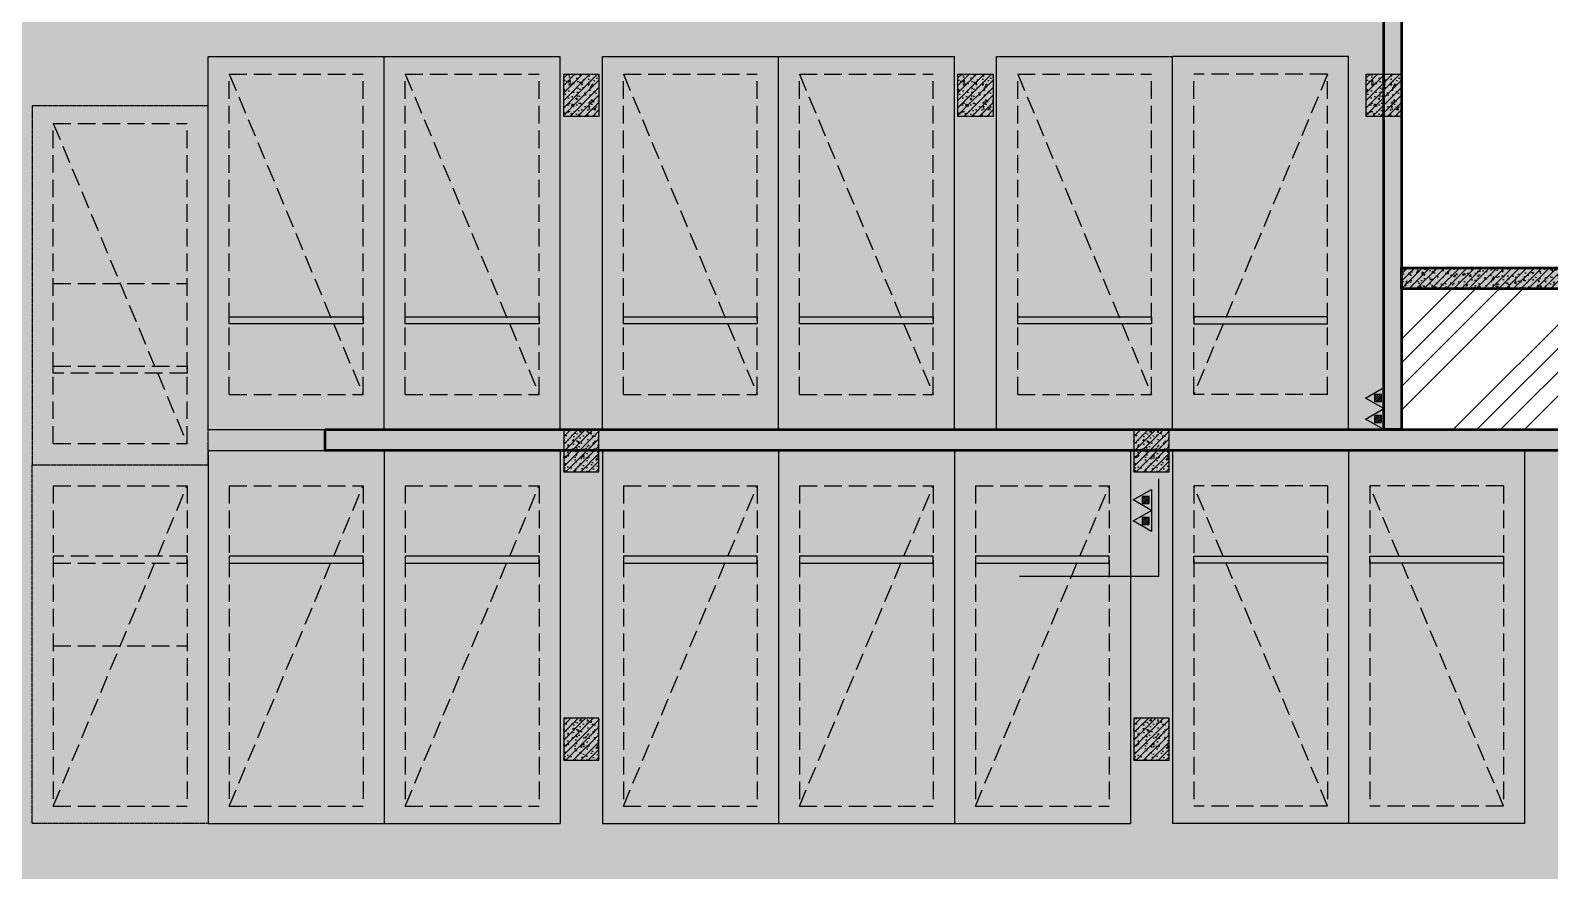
# Model space of a CAD drawing. Extents: x -1338203 to 1886333, y -530034 to 1031844.
# Drawn here: x 756781 to 778362, y 253462 to 265401 of the extents above; entities that cross this region are included whole.
import ezdxf

# ---------------------------------------------------------------- set-up
doc = ezdxf.new("R2010")
doc.units = 0
doc.header["$LTSCALE"] = 1000
doc.header["$MEASUREMENT"] = 0
doc.linetypes.add('A-001-平面B2$0$__DASH', pattern=[0.35, 0.25, -0.1])
doc.linetypes.add('DASH', pattern=[0.35, 0.25, -0.1])
for name, color, linetype in [('A-001-人防参照B1$0$PUB_HATCH', 8, 'Continuous'), ('p-a-regular', 5, 'Continuous'), ('S001地下一墙柱$0$0S-CW-HATCH', 251, 'Continuous'), ('S001地下一墙柱$0$0S-CW-HATCH-UP', 251, 'Continuous'), ('S001地下一墙柱$0$S001地下一墙柱$0$0S-CC-LINE', 52, 'Continuous'), ('S001地下一墙柱$0$S001地下一墙柱$0$0S-CW-HATCH', 251, 'Continuous'), ('S001地下一墙柱$0$S001地下一墙柱$0$0S-CW-HATCH-UP', 251, 'Continuous'), ('停车位', 252, 'DASH'), ('负一层消火栓$0$0P-DIM-FH', 3, 'Continuous'), ('负一层消火栓$0$0P-EQUIP-FH', 7, 'Continuous')]:
    doc.layers.add(name, color=color, linetype=linetype)
for name, color, linetype, true_color in [('p-a-regular-deadend', 6, 'Continuous', 0xff00ff), ('p-a-regular-narrow', 7, 'Continuous', 0x9600ff), ('p-a-short', 5, 'Continuous', 0x0000ff)]:
    doc.layers.add(name, color=color, linetype=linetype, true_color=true_color)
doc.layers.add('p-a-wall', color=7, linetype='Continuous', lineweight=50)
doc.layers.add('p-h-walkable', color=7, linetype='Continuous', lineweight=70, true_color=0xf0f0f0)
pattern_1 = [(45, (-0.0001, 0.0004), (-53.0330086, 53.0330086), []), (50, (-0.0001, 0.0004), (215.178055, -18.82564), [22.5, -247.5]), (355, (-0.0001, 0.0004), (-41.6254, 225.65764), [18, -198]), (100.4514, (17.93, -1.57), (173.552815, 206.83186), [19.122057, -210.342634]), (46.1842, (-0.0001, 60), (320.172315, -49.655704), [33.75, -371.25]), (96.6356, (26.68, 55.86), (280.39881, 292.23536), [28.68309, -315.5139]), (351.1842, (-0.0001, 60), (280.39858, 292.23558), [27, -297]), (21, (30, 45), (179.072116, -120.785667), [22.5, -247.5]), (326, (30, 45), (72.9946, 217.545014), [18, -198]), (71.4514, (44.92, 34.93), (252.06679, 96.75915), [19.122057, -210.342634]), (37.5, (-0.0001, 0.0004), (3.6479566, 99.868156), [0, -195.6, 0, -201, 0, -198.75]), (7.5, (-0.0001, 0.0004), (78.920861, 118.323514), [0, -114.6, 0, -191.1, 0, -75.75]), (327.5, (-66.9, 0.0004), (160.146731, -6.7664615), [0, -75, 0, -234, 0, -310.5]), (317.5, (-96.9, 0.0004), (174.95585, 30.031495), [0, -97.5, 0, -155.4, 0, -220.5])]

# ---------------------------------------------------------------- blocks, each defined once
blk = doc.blocks.new('A-001-人防参照B1')
at = {"layer": 'A-001-人防参照B1$0$PUB_HATCH'}
h = blk.add_hatch(dxfattribs=at)
h.set_pattern_fill('ANSI34', color=256, scale=150)
h.set_pattern_definition([(45, (0, 0), (-1010.28, 1010.28), []), (45, (336.8, 0), (-1010.28, 1010.28), []), (45, (673.5, 0), (-1010.28, 1010.28), []), (45, (1010.3, 0), (-1010.28, 1010.28), [])])
h.paths.add_polyline_path([(9891, -47160), (12551, -47160), (12551, -45160), (9891, -45160)])
blk.add_lwpolyline([(9891, -47160), (12551, -47160), (12551, -45160), (9891, -45160)], close=True, dxfattribs=at)
blk = doc.blocks.new('负一层消火栓$0$$TwtSys$00000546')
h = blk.add_hatch()
h.set_pattern_fill('ANSI31', color=256, scale=200, style=0)
h.set_pattern_definition([(45, (-38543.802, -6670.83), (-17.67767, 17.67767), [])])
h.paths.add_polyline_path([(-65, 174), (65, 174), (65, 44), (-65, 44)])
for points in [[(0, 344), (-198, 0), (198, 0)], [(-65, 174), (65, 174), (65, 44), (-65, 44)]]:
    blk.add_lwpolyline(points, close=True)
blk = doc.blocks.new('负一层消火栓')
at = {"layer": '负一层消火栓$0$0P-DIM-FH'}
for p, q in [((6441, -47860, 800), (6441, -49248, 800)), ((6441, -49248, 800), (4467, -49248, 800))]:
    blk.add_line(p, q, dxfattribs=at)
at = {"layer": '负一层消火栓$0$0P-EQUIP-FH', "xscale": -0.7500000000000013, "yscale": 0.7500000000000013, "zscale": 0.75, "rotation": 90}
for p in [(9641, -46713), (9641, -47011), (6341, -48161, 800), (6341, -48459, 800)]:
    blk.add_blockref('负一层消火栓$0$$TwtSys$00000546', p, dxfattribs=at)
blk = doc.blocks.new('标准车位3')
at = {"color": 3, "linetype": 'A-001-平面B2$0$__DASH'}
for p, q in [((500, 2200), (500, 300)), ((500, 2200), (5050, 2200)), ((2775, 2200), (2775, 300)), ((5050, 2200), (5050, 300)), ((500, 300), (5050, 300))]:
    blk.add_line(p, q, dxfattribs=at)
at = {"color": 3, "ltscale": 0.002}
blk.add_lwpolyline([(200, 2500), (200, 0), (5300, 0), (5300, 2500)], close=True, dxfattribs=at)
at = {"color": 3, "linetype": 'A-001-平面B2$0$__DASH'}
blk.add_lwpolyline([(5050, 2200), (500, 300)], dxfattribs=at)
at = {"color": 3}
blk.add_lwpolyline([(1500, 300), (1500, 2200), (1600, 2200), (1600, 300)], close=True, dxfattribs=at)
at = {"layer": 'p-a-short', "ltscale": 0.002, "const_width": 1000}
blk.add_lwpolyline([(5050, 1250), (500, 1250)], dxfattribs=at)

msp = doc.modelspace()

# ---------------------------------------------------------------- hatches: boundary and pattern name
at = {"layer": 'p-h-walkable', "ltscale": 0.002}
h = msp.add_hatch(color=256, dxfattribs=at)
h.dxf.hatch_style = 1
h.paths.add_polyline_path([(633826.6, 244460.7), (640276.6, 244575.6), (640576.6, 234544.8), (645576.7, 234544.6), (645576.7, 209278.9), (732355.9, 209029), (732355.1, 235229.9), (738506.7, 235229.9), (738506.6, 268838.9), (732734.3, 268838.9), (732734.3, 272898.9), (711963.1, 272898.9), (711963.1, 278984.7), (717256.7, 278984.7), (717256.7, 284049), (733571.6, 284135.6), (733996.6, 290449.1), (739216.6, 290449.1), (739766.6, 284299.1), (754626.6, 284299.1), (755296.6, 290449.1), (760516.6, 290449.1), (760816.6, 283049.1), (760816.3, 275879.2), (775122.6, 275879.2), (776006.6, 274138.9), (776006.6, 259429.1), (778716.6, 259429.1), (778716.6, 238849.1), (783416.6, 238849.1), (783416.6, 237229.1), (782066.6, 237229.1), (782066.6, 234429.1), (779546.6, 234429.1), (779546.6, 237129.1), (773916.6, 237129.1), (773916.6, 243229.1), (764306.6, 243225.6), (764306.6, 236639.1), (760766.6, 236639.1), (760766.6, 234429.1), (758246.6, 234429.1), (758246.6, 238649.1), (762116.6, 238649.1), (762116.6, 243225.6), (748656.6, 243225.6), (748756.3, 207529.1), (800106.6, 207528.9), (800206.7, 201639.7), (812908.2, 202239.1), (812576.6, 180449.3), (744206, 180449.3), (744206, 173439), (728556.7, 173439), (728556.6, 122289.1), (746356.6, 122289.1), (750916.6, 132325.6), (842896.6, 132325.6), (843211.6, 121345.6), (839116.6, 121345.6), (839116.6, 93449.1), (864906.6, 93449.1), (864906.6, 79694), (875856.6, 74929.1), (875856.6, 65749.1), (834560.6, 65749.1), (839142.9, 28436.3), (869465.5, 32160.2), (871163.4, 18334), (873704.3, 18646.1), (877328.9, 5540.2), (761876.2, -8638.5), (761133.2, 2082.3), (764950.9, 5291.5), (763253.1, 19116.3), (799242.7, 23536.1), (793807.6, 65749.1), (750756.6, 65749.1), (751556.6, 81645.6), (636016.6, 81645.6), (636016.6, 96345.6), (629416.6, 96345.6), (629416.6, 118203.2), (622306.6, 118203.2), (622286.6, 139083.2), (644406.6, 137003.2), (644406.6, 129968.2), (656656.6, 129968.2), (656406.6, 138083.2), (712156.6, 138083.2), (711856.6, 184449.1), (581811.6, 184349.1), (581826.6, 197199.1), (585876.6, 197449.1), (585976.6, 209279), (629226.6, 209578.9), (628926.8, 236145.4), (633826.6, 236145.6)])
at = {"layer": 'S001地下一墙柱$0$0S-CW-HATCH'}
h = msp.add_hatch(color=256, dxfattribs=at)
h.dxf.hatch_style = 1
h.paths.add_polyline_path([(761116.6, 282649.1), (761116.6, 276129.2), (775276, 276129.2), (776256.6, 274198.8), (776256.6, 259729.1), (776006.6, 259729.1), (776006.6, 274138.9), (775122.6, 275879.2), (760816.3, 275879.2), (760816.6, 282649.1)])
at = {"layer": 'S001地下一墙柱$0$0S-CW-HATCH', "ltscale": 0.002}
h = msp.add_hatch(color=256, dxfattribs=at)
h.dxf.hatch_style = 1
h.paths.add_polyline_path([(776256.6, 261729.1), (776256.6, 262029.1), (779216.6, 262029.1), (779216.6, 259729.1), (778916.6, 259729.1), (778916.6, 261729.1)])
h = msp.add_hatch(color=256, dxfattribs=at)
h.dxf.hatch_style = 1
h.paths.add_polyline_path([(760966.6, 259728.9), (779216.6, 259729.1), (779216.6, 245699.1), (778916.6, 245699.1), (778916.6, 259429.1), (760966.6, 259429.1)])
at = {"layer": 'S001地下一墙柱$0$0S-CW-HATCH-UP'}
h = msp.add_hatch(dxfattribs=at)
h.set_pattern_fill('钢筋混凝土', color=256, scale=30)
h.set_pattern_definition([(45, (-9296980.87, -620438.91), (-53.0330086, 53.0330086), []), (50, (-9296980.87, -620438.91), (215.1780548, -18.8256405), [22.5, -247.5]), (355, (-9296980.87, -620438.91), (-41.6254, 225.65764), [18, -198]), (100.4514, (-9296962.94, -620440.48), (173.5528145, 206.8318626), [19.122057, -210.3426336]), (46.1842, (-9296980.87, -620378.9), (320.1723146, -49.655704), [33.75, -371.25]), (96.6356, (-9296954.2, -620383.05), (280.398812, 292.235361), [28.683086, -315.5139]), (351.1842, (-9296980.87, -620378.9), (280.398584, 292.23558), [27, -297]), (21, (-9296950.87, -620393.91), (179.0721156, -120.7856672), [22.5, -247.5]), (326, (-9296950.87, -620393.91), (72.9945996, 217.5450135), [18, -198]), (71.4514, (-9296935.94, -620403.98), (252.0667886, 96.759149), [19.122057, -210.3426336]), (37.5, (-9296980.87, -620438.91), (3.6479566, 99.86815615), [0, -195.6, 0, -201, 0, -198.75]), (7.5, (-9296980.87, -620438.91), (78.9208612, 118.3235136), [0, -114.6, 0, -191.1, 0, -75.75]), (327.5, (-9297047.77, -620438.91), (160.14673085, -6.7664615), [0, -75, 0, -234, 0, -310.5]), (317.5, (-9297077.77, -620438.91), (174.9558508, 30.0314947), [0, -97.5, 0, -155.4, 0, -220.5])])
h.paths.add_polyline_path([(761116.6, 282649.1), (761116.6, 276129.2), (775276, 276129.2), (776256.6, 274198.8), (776256.6, 259729.1), (776006.6, 259729.1), (776006.6, 274138.9), (775122.6, 275879.2), (760816.3, 275879.2), (760816.6, 282649.1)])
at = {"layer": 'S001地下一墙柱$0$0S-CW-HATCH-UP', "ltscale": 0.002}
h = msp.add_hatch(dxfattribs=at)
h.set_pattern_fill('钢筋混凝土', color=256, scale=30)
h.set_pattern_definition(pattern_1)
h.paths.add_polyline_path([(776256.6, 261729.1), (776256.6, 262029.1), (779216.6, 262029.1), (779216.6, 259729.1), (778916.6, 259729.1), (778916.6, 261729.1)])
h = msp.add_hatch(dxfattribs=at)
h.set_pattern_fill('钢筋混凝土', color=256, scale=30)
h.set_pattern_definition(pattern_1)
h.paths.add_polyline_path([(760966.6, 259728.9), (779216.6, 259729.1), (779216.6, 245699.1), (778916.6, 245699.1), (778916.6, 259429.1), (760966.6, 259429.1)])
at = {"layer": 'S001地下一墙柱$0$S001地下一墙柱$0$0S-CW-HATCH'}
h = msp.add_hatch(color=256, dxfattribs=at)
h.dxf.hatch_style = 1
h.paths.add_polyline_path([(764856.6, 264179.1), (764356.6, 264179.1), (764356.6, 264779.1), (764856.6, 264779.1)])
h = msp.add_hatch(color=256, dxfattribs=at)
h.dxf.hatch_style = 1
h.paths.add_polyline_path([(770456.6, 264179.1), (769956.6, 264179.1), (769956.6, 264779.1), (770456.6, 264779.1)])
h = msp.add_hatch(color=256, dxfattribs=at)
h.dxf.hatch_style = 1
h.paths.add_polyline_path([(776256.6, 264179.1), (775756.6, 264179.1), (775756.6, 264779.1), (776256.6, 264779.1)])
h = msp.add_hatch(color=256, dxfattribs=at)
h.dxf.hatch_style = 1
h.paths.add_polyline_path([(764856.6, 259729.1), (764356.6, 259729.1), (764356.6, 259129.1), (764856.6, 259129.1)])
h = msp.add_hatch(color=256, dxfattribs=at)
h.dxf.hatch_style = 1
h.paths.add_polyline_path([(772956.6, 259729.1), (772456.6, 259729.1), (772456.6, 259129.1), (772956.6, 259129.1)])
h = msp.add_hatch(color=256, dxfattribs=at)
h.dxf.hatch_style = 1
h.paths.add_polyline_path([(764856.6, 255629.1), (764356.6, 255629.1), (764356.6, 255029.1), (764856.6, 255029.1)])
h = msp.add_hatch(color=256, dxfattribs=at)
h.dxf.hatch_style = 1
h.paths.add_polyline_path([(772956.6, 255629.1), (772456.6, 255629.1), (772456.6, 255029.1), (772956.6, 255029.1)])
at = {"layer": 'S001地下一墙柱$0$S001地下一墙柱$0$0S-CW-HATCH-UP'}
h = msp.add_hatch(dxfattribs=at)
h.set_pattern_fill('钢筋混凝土', color=256, scale=30)
h.set_pattern_definition([(45, (797167.33, 264230.8), (-53.03301, 53.03301), []), (50, (797167.33, 264230.8), (215.1781, -18.8256), [22.5, -247.5]), (355, (797167.33, 264230.8), (-41.6254, 225.6576), [18, -198]), (100.4514, (797185.26, 264229.23), (173.5528, 206.8319), [19.122, -210.3426]), (46.1842, (797167.33, 264290.8), (320.1723, -49.6557), [33.75, -371.25]), (96.6356, (797194, 264286.66), (280.3988, 292.2354), [28.683, -315.514]), (351.1842, (797167.33, 264290.8), (280.3986, 292.2356), [27, -297]), (21, (797197.33, 264275.8), (179.0721, -120.7857), [22.5, -247.5]), (326, (797197.33, 264275.8), (72.9946, 217.545), [18, -198]), (71.4514, (797212.25, 264265.74), (252.0668, 96.7591), [19.122, -210.3426]), (37.5, (797167.33, 264230.8), (3.64796, 99.86816), [0, -195.6, 0, -201, 0, -198.75]), (7.5, (797167.33, 264230.8), (78.92086, 118.3235), [0, -114.6, 0, -191.1, 0, -75.75]), (327.5, (797100.43, 264230.8), (160.14673, -6.76646), [0, -75, 0, -234, 0, -310.5]), (317.5, (797070.43, 264230.8), (174.95585, 30.0315), [0, -97.5, 0, -155.4, 0, -220.5])])
h.paths.add_polyline_path([(764856.6, 264179.1), (764356.6, 264179.1), (764356.6, 264779.1), (764856.6, 264779.1)])
h = msp.add_hatch(dxfattribs=at)
h.set_pattern_fill('钢筋混凝土', color=256, scale=30)
h.set_pattern_definition([(45, (802767.33, 264230.8), (-53.03301, 53.03301), []), (50, (802767.33, 264230.8), (215.1781, -18.8256), [22.5, -247.5]), (355, (802767.33, 264230.8), (-41.6254, 225.6576), [18, -198]), (100.4514, (802785.26, 264229.23), (173.5528, 206.8319), [19.122, -210.3426]), (46.1842, (802767.33, 264290.8), (320.1723, -49.6557), [33.75, -371.25]), (96.6356, (802794, 264286.66), (280.3988, 292.2354), [28.683, -315.514]), (351.1842, (802767.33, 264290.8), (280.3986, 292.2356), [27, -297]), (21, (802797.33, 264275.8), (179.0721, -120.7857), [22.5, -247.5]), (326, (802797.33, 264275.8), (72.9946, 217.545), [18, -198]), (71.4514, (802812.25, 264265.74), (252.0668, 96.7591), [19.122, -210.3426]), (37.5, (802767.33, 264230.8), (3.64796, 99.86816), [0, -195.6, 0, -201, 0, -198.75]), (7.5, (802767.33, 264230.8), (78.92086, 118.3235), [0, -114.6, 0, -191.1, 0, -75.75]), (327.5, (802700.43, 264230.8), (160.14673, -6.76646), [0, -75, 0, -234, 0, -310.5]), (317.5, (802670.43, 264230.8), (174.95585, 30.0315), [0, -97.5, 0, -155.4, 0, -220.5])])
h.paths.add_polyline_path([(770456.6, 264179.1), (769956.6, 264179.1), (769956.6, 264779.1), (770456.6, 264779.1)])
h = msp.add_hatch(dxfattribs=at)
h.set_pattern_fill('钢筋混凝土', color=256, scale=30)
h.set_pattern_definition([(45, (808567.33, 264230.8), (-53.03301, 53.03301), []), (50, (808567.33, 264230.8), (215.1781, -18.8256), [22.5, -247.5]), (355, (808567.33, 264230.8), (-41.6254, 225.6576), [18, -198]), (100.4514, (808585.26, 264229.23), (173.5528, 206.8319), [19.122, -210.3426]), (46.1842, (808567.33, 264290.8), (320.1723, -49.6557), [33.75, -371.25]), (96.6356, (808594, 264286.66), (280.3988, 292.2354), [28.683, -315.514]), (351.1842, (808567.33, 264290.8), (280.3986, 292.2356), [27, -297]), (21, (808597.33, 264275.8), (179.0721, -120.7857), [22.5, -247.5]), (326, (808597.33, 264275.8), (72.9946, 217.545), [18, -198]), (71.4514, (808612.25, 264265.74), (252.0668, 96.7591), [19.122, -210.3426]), (37.5, (808567.33, 264230.8), (3.64796, 99.86816), [0, -195.6, 0, -201, 0, -198.75]), (7.5, (808567.33, 264230.8), (78.92086, 118.3235), [0, -114.6, 0, -191.1, 0, -75.75]), (327.5, (808500.43, 264230.8), (160.14673, -6.76646), [0, -75, 0, -234, 0, -310.5]), (317.5, (808470.43, 264230.8), (174.95585, 30.0315), [0, -97.5, 0, -155.4, 0, -220.5])])
h.paths.add_polyline_path([(776256.6, 264179.1), (775756.6, 264179.1), (775756.6, 264779.1), (776256.6, 264779.1)])
h = msp.add_hatch(dxfattribs=at)
h.set_pattern_fill('钢筋混凝土', color=256, scale=30)
h.set_pattern_definition([(45, (797167.33, 268680.79), (-53.03301, 53.03301), []), (50, (797167.33, 268680.8), (215.1781, -18.8256), [22.5, -247.5]), (355, (797167.33, 268680.8), (-41.6254, 225.6576), [18, -198]), (100.4514, (797185.26, 268679.22), (173.5528, 206.8319), [19.122, -210.3426]), (46.1842, (797167.33, 268740.8), (320.1723, -49.6557), [33.75, -371.25]), (96.6356, (797194, 268736.66), (280.3988, 292.2354), [28.683, -315.514]), (351.1842, (797167.33, 268740.8), (280.3986, 292.2356), [27, -297]), (21, (797197.33, 268725.8), (179.0721, -120.7857), [22.5, -247.5]), (326, (797197.33, 268725.8), (72.9946, 217.545), [18, -198]), (71.4514, (797212.25, 268715.73), (252.0668, 96.7591), [19.122, -210.3426]), (37.5, (797167.33, 268680.79), (3.64796, 99.86816), [0, -195.6, 0, -201, 0, -198.75]), (7.5, (797167.33, 268680.79), (78.92086, 118.3235), [0, -114.6, 0, -191.1, 0, -75.75]), (327.5, (797100.43, 268680.79), (160.14673, -6.76646), [0, -75, 0, -234, 0, -310.5]), (317.5, (797070.43, 268680.8), (174.95585, 30.0315), [0, -97.5, 0, -155.4, 0, -220.5])])
h.paths.add_polyline_path([(764856.6, 259729.1), (764356.6, 259729.1), (764356.6, 259129.1), (764856.6, 259129.1)])
h = msp.add_hatch(dxfattribs=at)
h.set_pattern_fill('钢筋混凝土', color=256, scale=30)
h.set_pattern_definition([(45, (805267.33, 268680.79), (-53.03301, 53.03301), []), (50, (805267.33, 268680.8), (215.1781, -18.8256), [22.5, -247.5]), (355, (805267.33, 268680.8), (-41.6254, 225.6576), [18, -198]), (100.4514, (805285.26, 268679.22), (173.5528, 206.8319), [19.122, -210.3426]), (46.1842, (805267.33, 268740.8), (320.1723, -49.6557), [33.75, -371.25]), (96.6356, (805294, 268736.66), (280.3988, 292.2354), [28.683, -315.514]), (351.1842, (805267.33, 268740.8), (280.3986, 292.2356), [27, -297]), (21, (805297.33, 268725.8), (179.0721, -120.7857), [22.5, -247.5]), (326, (805297.33, 268725.8), (72.9946, 217.545), [18, -198]), (71.4514, (805312.25, 268715.73), (252.0668, 96.7591), [19.122, -210.3426]), (37.5, (805267.33, 268680.79), (3.64796, 99.86816), [0, -195.6, 0, -201, 0, -198.75]), (7.5, (805267.33, 268680.79), (78.92086, 118.3235), [0, -114.6, 0, -191.1, 0, -75.75]), (327.5, (805200.43, 268680.79), (160.14673, -6.76646), [0, -75, 0, -234, 0, -310.5]), (317.5, (805170.43, 268680.8), (174.95585, 30.0315), [0, -97.5, 0, -155.4, 0, -220.5])])
h.paths.add_polyline_path([(772956.6, 259729.1), (772456.6, 259729.1), (772456.6, 259129.1), (772956.6, 259129.1)])
h = msp.add_hatch(dxfattribs=at)
h.set_pattern_fill('钢筋混凝土', color=256, scale=30)
h.set_pattern_definition([(45, (797167.33, 264580.8), (-53.03301, 53.03301), []), (50, (797167.33, 264580.8), (215.1781, -18.8256), [22.5, -247.5]), (355, (797167.33, 264580.8), (-41.6254, 225.6576), [18, -198]), (100.4514, (797185.26, 264579.23), (173.5528, 206.8319), [19.122, -210.3426]), (46.1842, (797167.33, 264640.8), (320.1723, -49.6557), [33.75, -371.25]), (96.6356, (797194, 264636.67), (280.3988, 292.2354), [28.683, -315.514]), (351.1842, (797167.33, 264640.8), (280.3986, 292.2356), [27, -297]), (21, (797197.33, 264625.8), (179.0721, -120.7857), [22.5, -247.5]), (326, (797197.33, 264625.8), (72.9946, 217.545), [18, -198]), (71.4514, (797212.25, 264615.74), (252.0668, 96.7591), [19.122, -210.3426]), (37.5, (797167.33, 264580.8), (3.64796, 99.86816), [0, -195.6, 0, -201, 0, -198.75]), (7.5, (797167.33, 264580.8), (78.92086, 118.3235), [0, -114.6, 0, -191.1, 0, -75.75]), (327.5, (797100.43, 264580.8), (160.14673, -6.76646), [0, -75, 0, -234, 0, -310.5]), (317.5, (797070.43, 264580.8), (174.95585, 30.0315), [0, -97.5, 0, -155.4, 0, -220.5])])
h.paths.add_polyline_path([(764856.6, 255629.1), (764356.6, 255629.1), (764356.6, 255029.1), (764856.6, 255029.1)])
h = msp.add_hatch(dxfattribs=at)
h.set_pattern_fill('钢筋混凝土', color=256, scale=30)
h.set_pattern_definition([(45, (805267.33, 264580.8), (-53.03301, 53.03301), []), (50, (805267.33, 264580.8), (215.1781, -18.8256), [22.5, -247.5]), (355, (805267.33, 264580.8), (-41.6254, 225.6576), [18, -198]), (100.4514, (805285.26, 264579.23), (173.5528, 206.8319), [19.122, -210.3426]), (46.1842, (805267.33, 264640.8), (320.1723, -49.6557), [33.75, -371.25]), (96.6356, (805294, 264636.67), (280.3988, 292.2354), [28.683, -315.514]), (351.1842, (805267.33, 264640.8), (280.3986, 292.2356), [27, -297]), (21, (805297.33, 264625.8), (179.0721, -120.7857), [22.5, -247.5]), (326, (805297.33, 264625.8), (72.9946, 217.545), [18, -198]), (71.4514, (805312.25, 264615.74), (252.0668, 96.7591), [19.122, -210.3426]), (37.5, (805267.33, 264580.8), (3.64796, 99.86816), [0, -195.6, 0, -201, 0, -198.75]), (7.5, (805267.33, 264580.8), (78.92086, 118.3235), [0, -114.6, 0, -191.1, 0, -75.75]), (327.5, (805200.43, 264580.8), (160.14673, -6.76646), [0, -75, 0, -234, 0, -310.5]), (317.5, (805170.43, 264580.8), (174.95585, 30.0315), [0, -97.5, 0, -155.4, 0, -220.5])])
h.paths.add_polyline_path([(772956.6, 255629.1), (772456.6, 255629.1), (772456.6, 255029.1), (772956.6, 255029.1)])

# ---------------------------------------------------------------- linework, layer by layer
for p, q in [((759306.4, 259728.8), (759306.4, 265028.8)), ((759306.4, 265028.8), (761806.4, 265028.8)), ((761806.4, 259728.8), (761806.4, 265028.8)), ((761806.5, 259729), (761806.5, 265029)), ((761806.5, 265029), (764306.5, 265029)), ((764306.5, 259729), (764306.5, 265029)), ((764906.5, 259729), (764906.5, 265029)), ((764906.5, 265029), (767406.5, 265029)), ((767406.5, 259729), (767406.5, 265029)), ((767406.5, 259729), (767406.5, 265029)), ((767406.5, 265029), (769906.5, 265029)), ((769906.5, 259729), (769906.5, 265029)), ((770506.5, 259729), (770506.5, 265029)), ((770506.5, 265029), (773006.5, 265029)), ((773006.5, 259729), (773006.5, 265029)), ((773007, 259729), (773007, 265029)), ((775507, 265029), (773007, 265029)), ((775507, 259729), (775507, 265029)), ((759306.4, 259728.8), (761806.4, 259728.8)), ((761806.5, 259729), (764306.5, 259729)), ((764906.5, 259729), (767406.5, 259729)), ((767406.5, 259729), (769906.5, 259729)), ((770506.5, 259729), (773006.5, 259729)), ((775507, 259729), (773007, 259729)), ((759306.5, 259429.3), (759306.5, 254129.3)), ((759306.5, 259429.3), (761806.5, 259429.3)), ((761806.5, 259429.3), (761806.5, 254129.3)), ((761806.5, 259429.2), (761806.5, 254129.2)), ((761806.5, 259429.2), (764306.5, 259429.2)), ((764306.5, 259429.2), (764306.5, 254129.2)), ((764906.5, 259429.2), (764906.5, 254129.2)), ((764906.5, 259429.2), (767406.5, 259429.2)), ((767406.5, 259429.2), (767406.5, 254129.2)), ((767406.5, 259429.2), (767406.5, 254129.2)), ((767406.5, 259429.2), (769906.5, 259429.2)), ((769906.5, 259429.2), (769906.5, 254129.2)), ((769906.5, 259429.2), (769906.5, 254129.2)), ((769906.5, 259429.2), (772406.5, 259429.2)), ((772406.5, 259429.2), (772406.5, 254129.2)), ((773007, 259429.2), (773007, 254129.2)), ((775507, 259429.2), (773007, 259429.2)), ((775507, 259429.2), (775507, 254129.2)), ((778007, 259429.2), (775507, 259429.2)), ((775507, 259429.2), (775507, 254129.2)), ((778007, 259429.2), (778007, 254129.2)), ((759306.5, 254129.3), (761806.5, 254129.3)), ((761806.5, 254129.2), (764306.5, 254129.2)), ((764906.5, 254129.2), (767406.5, 254129.2)), ((767406.5, 254129.2), (769906.5, 254129.2)), ((769906.5, 254129.2), (772406.5, 254129.2)), ((775507, 254129.2), (773007, 254129.2)), ((778007, 254129.2), (775507, 254129.2))]:
    msp.add_line(p, q)
at = {"linetype": 'A-001-平面B2$0$__DASH'}
for p, q in [((759606.4, 264778.8), (761506.4, 264778.8)), ((759606.4, 260228.8), (759606.4, 264778.8)), ((761506.4, 260228.8), (761506.4, 264778.8)), ((762106.5, 264779), (764006.5, 264779)), ((762106.5, 260229), (762106.5, 264779)), ((764006.5, 260229), (764006.5, 264779)), ((765206.5, 264779), (767106.5, 264779)), ((765206.5, 260229), (765206.5, 264779)), ((767106.5, 260229), (767106.5, 264779)), ((767706.5, 264779), (769606.5, 264779)), ((767706.5, 260229), (767706.5, 264779)), ((769606.5, 260229), (769606.5, 264779)), ((770806.5, 264779), (772706.5, 264779)), ((770806.5, 260229), (770806.5, 264779)), ((772706.5, 260229), (772706.5, 264779)), ((775207, 264779), (773307, 264779)), ((773307, 260229), (773307, 264779)), ((775207, 260229), (775207, 264779)), ((759606.4, 260228.8), (761506.4, 260228.8)), ((762106.5, 260229), (764006.5, 260229)), ((765206.5, 260229), (767106.5, 260229)), ((767706.5, 260229), (769606.5, 260229)), ((770806.5, 260229), (772706.5, 260229)), ((775207, 260229), (773307, 260229)), ((759606.5, 258929.3), (761506.5, 258929.3)), ((759606.5, 258929.3), (759606.5, 254379.3)), ((761506.5, 258929.3), (761506.5, 254379.3)), ((762106.5, 258929.2), (764006.5, 258929.2)), ((762106.5, 258929.2), (762106.5, 254379.2)), ((764006.5, 258929.2), (764006.5, 254379.2)), ((765206.5, 258929.2), (767106.5, 258929.2)), ((765206.5, 258929.2), (765206.5, 254379.2)), ((767106.5, 258929.2), (767106.5, 254379.2)), ((767706.5, 258929.2), (769606.5, 258929.2)), ((767706.5, 258929.2), (767706.5, 254379.2)), ((769606.5, 258929.2), (769606.5, 254379.2)), ((770206.5, 258929.2), (772106.5, 258929.2)), ((770206.5, 258929.2), (770206.5, 254379.2)), ((772106.5, 258929.2), (772106.5, 254379.2)), ((775207, 258929.2), (773307, 258929.2)), ((773307, 258929.2), (773307, 254379.2)), ((775207, 258929.2), (775207, 254379.2)), ((777707, 258929.2), (775807, 258929.2)), ((775807, 258929.2), (775807, 254379.2)), ((777707, 258929.2), (777707, 254379.2)), ((759606.5, 254379.3), (761506.5, 254379.3)), ((762106.5, 254379.2), (764006.5, 254379.2)), ((765206.5, 254379.2), (767106.5, 254379.2)), ((767706.5, 254379.2), (769606.5, 254379.2)), ((770206.5, 254379.2), (772106.5, 254379.2)), ((775207, 254379.2), (773307, 254379.2)), ((777707, 254379.2), (775807, 254379.2))]:
    msp.add_line(p, q, dxfattribs=at)
for points in [[(759606.4, 264778.8), (761506.4, 260228.8)], [(762106.5, 264779), (764006.5, 260229)], [(765206.5, 264779), (767106.5, 260229)], [(767706.5, 264779), (769606.5, 260229)], [(770806.5, 264779), (772706.5, 260229)], [(775207, 264779), (773307, 260229)], [(759606.5, 254379.3), (761506.5, 258929.3)], [(762106.5, 254379.2), (764006.5, 258929.2)], [(765206.5, 254379.2), (767106.5, 258929.2)], [(767706.5, 254379.2), (769606.5, 258929.2)], [(770206.5, 254379.2), (772106.5, 258929.2)], [(775207, 254379.2), (773307, 258929.2)], [(777707, 254379.2), (775807, 258929.2)]]:
    msp.add_lwpolyline(points, dxfattribs=at)
for points in [[(761506.4, 261228.8), (759606.4, 261228.8), (759606.4, 261328.8), (761506.4, 261328.8)], [(764006.5, 261229), (762106.5, 261229), (762106.5, 261329), (764006.5, 261329)], [(767106.5, 261229), (765206.5, 261229), (765206.5, 261329), (767106.5, 261329)], [(769606.5, 261229), (767706.5, 261229), (767706.5, 261329), (769606.5, 261329)], [(772706.5, 261229), (770806.5, 261229), (770806.5, 261329), (772706.5, 261329)], [(773307, 261229), (775207, 261229), (775207, 261329), (773307, 261329)], [(761506.5, 257929.3), (759606.5, 257929.3), (759606.5, 257829.3), (761506.5, 257829.3)], [(764006.5, 257929.2), (762106.5, 257929.2), (762106.5, 257829.2), (764006.5, 257829.2)], [(767106.5, 257929.2), (765206.5, 257929.2), (765206.5, 257829.2), (767106.5, 257829.2)], [(769606.5, 257929.2), (767706.5, 257929.2), (767706.5, 257829.2), (769606.5, 257829.2)], [(772106.5, 257929.2), (770206.5, 257929.2), (770206.5, 257829.2), (772106.5, 257829.2)], [(773307, 257929.2), (775207, 257929.2), (775207, 257829.2), (773307, 257829.2)], [(775807, 257929.2), (777707, 257929.2), (777707, 257829.2), (775807, 257829.2)]]:
    msp.add_lwpolyline(points, close=True)
at = {"layer": 'p-a-regular', "ltscale": 0.002, "const_width": 1000}
for points in [[(760556.4, 260228.8), (760556.4, 264778.8)], [(763056.5, 260229), (763056.5, 264779)], [(766156.5, 260229), (766156.5, 264779)], [(768656.5, 260229), (768656.5, 264779)], [(760556.5, 258929.3), (760556.5, 254379.3)], [(763056.5, 258929.2), (763056.5, 254379.2)], [(766156.5, 258929.2), (766156.5, 254379.2)], [(771156.5, 258929.2), (771156.5, 254379.2)]]:
    msp.add_lwpolyline(points, dxfattribs=at)
at = {"layer": 'p-a-regular-deadend', "ltscale": 0.002, "const_width": 1000}
for points in [[(771756.5, 260229), (771756.5, 264779)], [(774257, 260229), (774257, 264779)], [(776757, 258929.2), (776757, 254379.2)]]:
    msp.add_lwpolyline(points, dxfattribs=at)
at = {"layer": 'p-a-regular-narrow', "ltscale": 0.002, "const_width": 1000}
for points in [[(768656.5, 258929.2), (768656.5, 254379.2)], [(774257, 258929.2), (774257, 254379.2)]]:
    msp.add_lwpolyline(points, dxfattribs=at)
at = {"layer": 'p-a-wall'}
for p, q in [((776006.6, 259729.1), (776006.6, 274138.9)), ((776256.6, 274198.8), (776256.6, 259729.1)), ((776256.6, 259729.1), (776006.6, 259729.1))]:
    msp.add_line(p, q, dxfattribs=at)
at = {"layer": 'p-a-wall', "ltscale": 0.002}
for points in [[(776256.6, 261729.1), (776256.6, 262029.1), (779216.6, 262029.1), (779216.6, 259729.1), (778916.6, 259729.1), (778916.6, 261729.1)], [(760966.6, 259728.9), (779216.6, 259729.1), (779216.6, 245699.1), (778916.6, 245699.1), (778916.6, 259429.1), (760966.6, 259429.1)]]:
    msp.add_lwpolyline(points, close=True, dxfattribs=at)
at = {"layer": 'p-h-walkable', "ltscale": 0.002, "const_width": 100}
msp.add_lwpolyline([(738506.7, 235229.9), (738506.6, 268838.9), (732734.3, 268838.9), (732734.3, 272898.9), (711963.1, 272898.9), (711963.1, 278984.7), (717256.7, 278984.7), (717256.7, 284049), (733571.6, 284135.6), (733996.6, 290449.1), (739216.6, 290449.1), (739766.6, 284299.1), (754626.6, 284299.1), (755296.6, 290449.1), (760516.6, 290449.1), (760816.6, 283049.1), (760816.3, 275879.2), (775122.6, 275879.2), (776006.6, 274138.9), (776006.6, 259429.1), (778716.6, 259429.1), (778716.6, 238849.1)], dxfattribs=at)
at = {"layer": 'S001地下一墙柱$0$S001地下一墙柱$0$0S-CC-LINE'}
for points in [[(764856.6, 264179.1), (764356.6, 264179.1), (764356.6, 264779.1), (764856.6, 264779.1)], [(770456.6, 264179.1), (769956.6, 264179.1), (769956.6, 264779.1), (770456.6, 264779.1)], [(776256.6, 264179.1), (775756.6, 264179.1), (775756.6, 264779.1), (776256.6, 264779.1)], [(764856.6, 259729.1), (764356.6, 259729.1), (764356.6, 259129.1), (764856.6, 259129.1)], [(772956.6, 259729.1), (772456.6, 259729.1), (772456.6, 259129.1), (772956.6, 259129.1)], [(764856.6, 255629.1), (764356.6, 255629.1), (764356.6, 255029.1), (764856.6, 255029.1)], [(772956.6, 255629.1), (772456.6, 255629.1), (772456.6, 255029.1), (772956.6, 255029.1)]]:
    msp.add_lwpolyline(points, close=True, dxfattribs=at)

# ---------------------------------------------------------------- block references
at = {"ltscale": 0.002}
msp.add_blockref('负一层消火栓', (766365.4, 306889.1), dxfattribs=at)
msp.add_blockref('A-001-人防参照B1', (766365.4, 306889.1))
at = {"layer": '停车位', "rotation": 90.00272354060814}
msp.add_blockref('标准车位3', (759306.5, 259029.3), dxfattribs=at)
at = {"layer": '停车位', "xscale": -1, "rotation": 89.99727645939184}
msp.add_blockref('标准车位3', (759306.5, 259429.3), dxfattribs=at)

doc.saveas('drawing.dxf')
